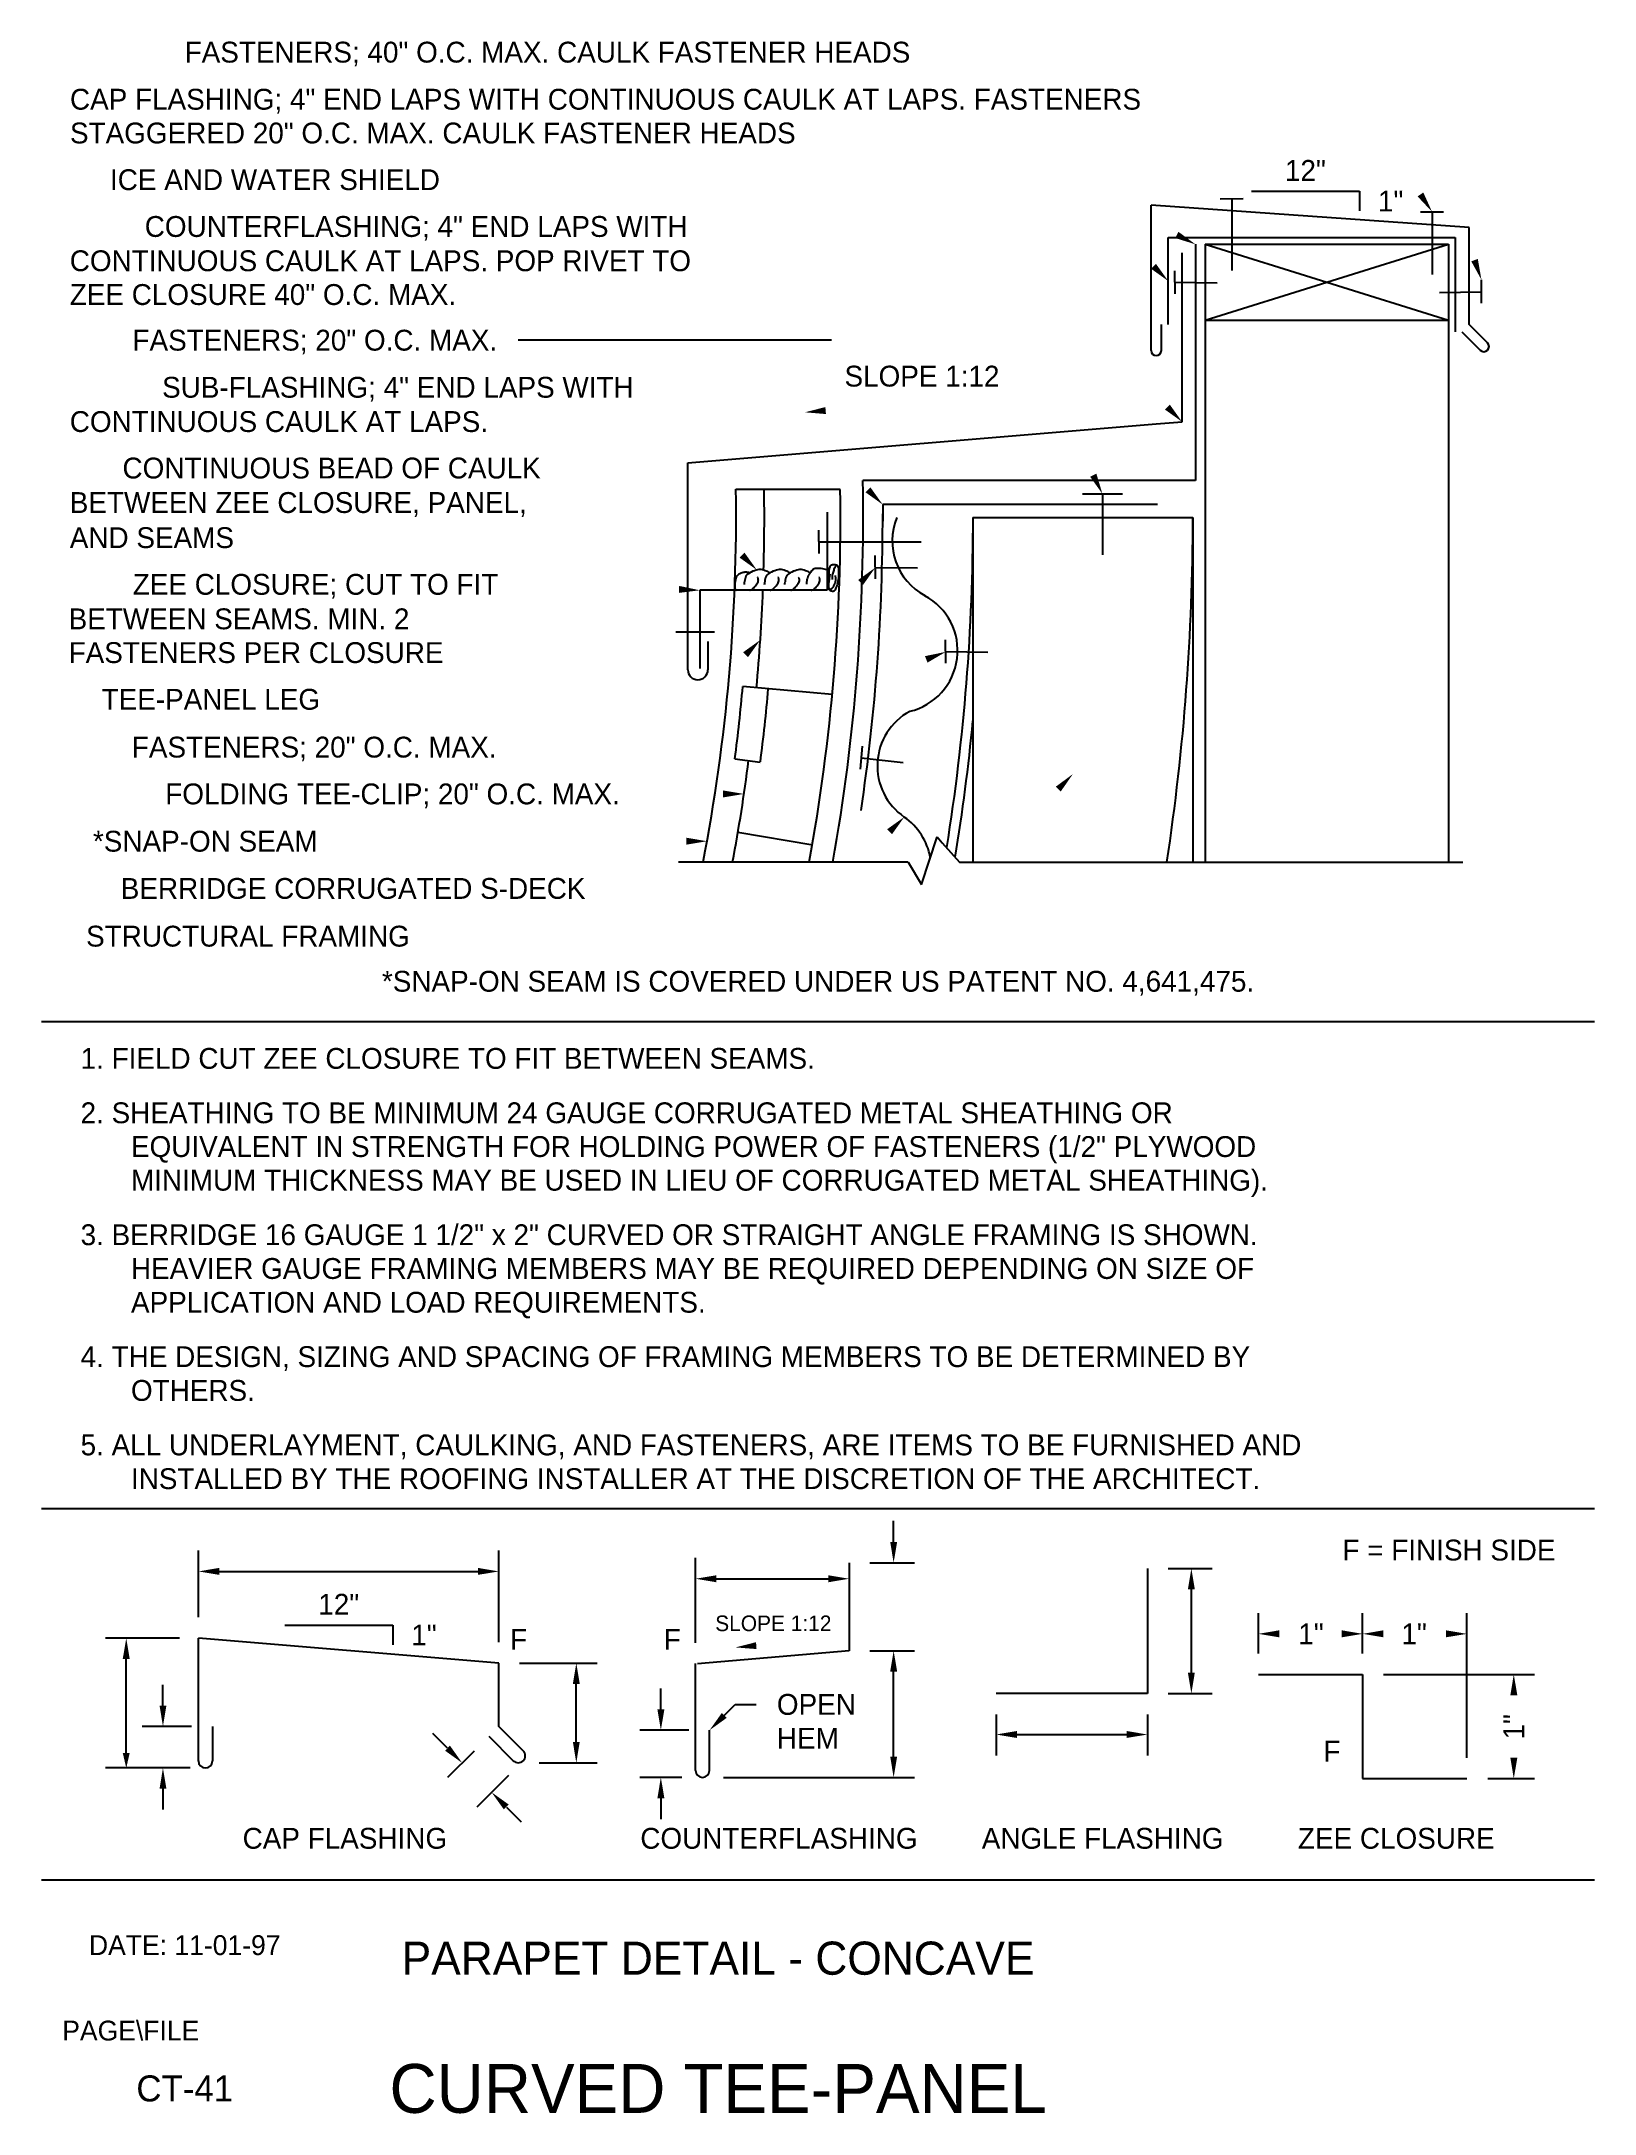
# Model space of a CAD drawing. Extents: x 0.1 to 15, y 0.5 to 20.4.
import ezdxf
from ezdxf.enums import TextEntityAlignment as Align

# ---------------------------------------------------------------- set-up
doc = ezdxf.new("R2010")
doc.units = 0
doc.header["$LTSCALE"] = 0.4
doc.linetypes.add('HIDDENX2', pattern=[0])
for name, color, linetype in [('BORDER', 7, 'CONTINUOUS'), ('CMP-FLSH', 7, 'CONTINUOUS'), ('DIM-TXT', 7, 'CONTINUOUS'), ('STRCTR', 7, 'CONTINUOUS')]:
    doc.layers.add(name, color=color, linetype=linetype)

msp = doc.modelspace()

# ---------------------------------------------------------------- linework, layer by layer
at = {"layer": 'BORDER', "color": 0, "linetype": 'CONTINUOUS'}
for p, q in [((0.063, 10.987), (14.961, 10.987)), ((0.063, 6.314), (14.961, 6.314)), ((14.961, 2.75), (0.062, 2.75))]:
    msp.add_line(p, q, dxfattribs=at)
at = {"layer": 'CMP-FLSH', "color": 0, "linetype": 'CONTINUOUS'}
for p, q in [((13.757, 18.606), (10.706, 18.823)), ((10.706, 17.427), (10.706, 18.823)), ((11.368, 18.882), (11.591, 18.884)), ((11.48, 18.883), (11.48, 18.196)), ((13.29, 18.757), (13.513, 18.759)), ((13.402, 18.758), (13.402, 18.155)), ((10.871, 17.677), (10.871, 18.512)), ((10.871, 18.512), (13.625, 18.512)), ((13.625, 18.512), (13.625, 17.607)), ((13.757, 17.677), (13.757, 18.606)), ((11.004, 16.743), (11.004, 18.363)), ((11.132, 18.446), (11.132, 16.179)), ((10.938, 17.97), (10.936, 18.193)), ((13.875, 17.882), (13.876, 18.105)), ((11.341, 18.072), (10.937, 18.078)), ((13.472, 17.983), (13.876, 17.989)), ((10.805, 17.677), (10.805, 17.427)), ((13.687, 17.607), (13.864, 17.43)), ((13.934, 17.5), (13.757, 17.677)), ((6.263, 16.348), (10.755, 16.723)), ((10.755, 16.723), (11.004, 16.743)), ((6.263, 14.364), (6.263, 16.348)), ((11.132, 16.179), (7.943, 16.179)), ((6.724, 16.095), (7.724, 16.095)), ((10.768, 15.948), (8.133, 15.948)), ((8.133, 15.948), (8.133, 15.788)), ((10.05, 16.051), (10.431, 16.051)), ((10.24, 16.051), (10.24, 15.467)), ((7.6, 15.876), (7.6, 15.126)), ((7.522, 15.479), (7.52, 15.702)), ((7.521, 15.59), (8.5, 15.59)), ((8.062, 15.236), (8.06, 15.459)), ((8.465, 15.337), (8.061, 15.343)), ((7.6, 15.126), (6.378, 15.126)), ((6.378, 15.126), (6.378, 14.376)), ((6.147, 14.728), (6.52, 14.728)), ((6.456, 14.634), (6.456, 14.364)), ((8.737, 14.428), (8.736, 14.65)), ((9.141, 14.529), (8.737, 14.535)), ((7.918, 13.409), (7.938, 13.631)), ((8.329, 13.471), (7.927, 13.516)), ((7.81, 5.795), (7.81, 4.95)), ((10.672, 5.74), (10.672, 4.539)), ((4.449, 4.832), (1.568, 5.072)), ((1.568, 3.89), (1.568, 5.072)), ((4.449, 4.224), (4.449, 4.832)), ((6.337, 3.802), (6.337, 4.827)), ((7.81, 4.95), (6.357, 4.825)), ((11.736, 4.723), (12.736, 4.723)), ((12.736, 4.723), (12.736, 3.723)), ((10.672, 4.539), (9.22, 4.539)), ((1.703, 4.224), (1.703, 3.892)), ((4.683, 3.989), (4.449, 4.224)), ((6.471, 3.802), (6.471, 4.187)), ((4.354, 4.129), (4.588, 3.894)), ((12.736, 3.723), (13.736, 3.723))]:
    msp.add_line(p, q, dxfattribs=at)
at = {"layer": 'CMP-FLSH', "color": 0, "linetype": 'HIDDENX2'}
for p, q in [((7.648, 14.126), (6.79, 14.202)), ((6.715, 13.51), (6.958, 13.478)), ((6.743, 12.804), (7.462, 12.683))]:
    msp.add_line(p, q, dxfattribs=at)
at = {"layer": 'CMP-FLSH', "color": 0, "linetype": 'CONTINUOUS'}
for points in [[(7.047, 15.294, 0), (7.039, 15.299, 0), (7.029, 15.305, 0), (7.017, 15.31, 0), (7.005, 15.314, 0), (6.991, 15.318, 0), (6.978, 15.321, 0), (6.966, 15.324, 0), (6.954, 15.325, 0), (6.945, 15.325, 0), (6.932, 15.323, 0), (6.918, 15.319, 0), (6.903, 15.314, 0), (6.887, 15.308, 0), (6.872, 15.301, 0), (6.857, 15.293, 0), (6.844, 15.285, 0), (6.832, 15.276, 0), (6.824, 15.267, 0), (6.819, 15.26, 0), (6.815, 15.249, 0), (6.812, 15.237, 0), (6.809, 15.224, 0), (6.806, 15.211, 0), (6.804, 15.199, 0), (6.803, 15.19, 0), (6.802, 15.183, 0), (6.802, 15.181, 0)], [(7.241, 15.294, 0), (7.233, 15.299, 0), (7.223, 15.305, 0), (7.211, 15.31, 0), (7.199, 15.314, 0), (7.186, 15.318, 0), (7.173, 15.321, 0), (7.16, 15.324, 0), (7.149, 15.325, 0), (7.139, 15.325, 0), (7.127, 15.323, 0), (7.112, 15.319, 0), (7.097, 15.314, 0), (7.082, 15.308, 0), (7.066, 15.301, 0), (7.051, 15.293, 0), (7.038, 15.285, 0), (7.027, 15.276, 0), (7.018, 15.267, 0), (7.013, 15.26, 0), (7.009, 15.249, 0), (7.006, 15.237, 0), (7.003, 15.224, 0), (7, 15.211, 0), (6.998, 15.199, 0), (6.997, 15.19, 0), (6.996, 15.183, 0), (6.996, 15.181, 0)], [(7.435, 15.294, 0), (7.427, 15.299, 0), (7.417, 15.305, 0), (7.405, 15.31, 0), (7.393, 15.314, 0), (7.38, 15.318, 0), (7.367, 15.321, 0), (7.354, 15.324, 0), (7.343, 15.325, 0), (7.333, 15.325, 0), (7.321, 15.323, 0), (7.307, 15.319, 0), (7.291, 15.314, 0), (7.276, 15.308, 0), (7.26, 15.301, 0), (7.245, 15.293, 0), (7.232, 15.285, 0), (7.221, 15.276, 0), (7.212, 15.267, 0), (7.208, 15.26, 0), (7.204, 15.249, 0), (7.2, 15.237, 0), (7.197, 15.224, 0), (7.195, 15.211, 0), (7.193, 15.199, 0), (7.191, 15.19, 0), (7.19, 15.183, 0), (7.19, 15.181, 0)], [(7.595, 15.321, 0), (7.585, 15.326, 0), (7.572, 15.33, 0), (7.558, 15.333, 0), (7.543, 15.335, 0), (7.527, 15.336, 0), (7.512, 15.336, 0), (7.498, 15.335, 0), (7.485, 15.334, 0), (7.474, 15.331, 0), (7.469, 15.328, 0), (7.463, 15.324, 0), (7.458, 15.319, 0), (7.452, 15.314, 0), (7.447, 15.308, 0), (7.442, 15.301, 0), (7.437, 15.295, 0), (7.433, 15.289, 0), (7.43, 15.284, 0), (7.425, 15.276, 0), (7.42, 15.266, 0), (7.415, 15.254, 0), (7.411, 15.242, 0), (7.406, 15.229, 0), (7.403, 15.216, 0), (7.401, 15.204, 0), (7.401, 15.194, 0), (7.402, 15.184, 0)], [(7.626, 15.282, 0), (7.625, 15.278, 0), (7.624, 15.274, 0), (7.623, 15.269, 0), (7.622, 15.264, 0), (7.621, 15.259, 0), (7.621, 15.254, 0), (7.62, 15.249, 0), (7.619, 15.245, 0), (7.619, 15.241, 0), (7.618, 15.231, 0), (7.616, 15.219, 0), (7.615, 15.206, 0), (7.613, 15.192, 0), (7.612, 15.178, 0), (7.611, 15.165, 0), (7.612, 15.152, 0), (7.615, 15.142, 0), (7.619, 15.133, 0), (7.622, 15.13, 0), (7.626, 15.127, 0), (7.631, 15.124, 0), (7.637, 15.122, 0), (7.643, 15.12, 0), (7.649, 15.119, 0), (7.655, 15.118, 0), (7.66, 15.118, 0), (7.664, 15.12, 0), (7.671, 15.124, 0), (7.677, 15.131, 0), (7.682, 15.14, 0), (7.687, 15.151, 0), (7.692, 15.162, 0), (7.696, 15.173, 0), (7.699, 15.184, 0), (7.702, 15.194, 0), (7.704, 15.202, 0), (7.706, 15.215, 0), (7.708, 15.23, 0), (7.71, 15.247, 0), (7.711, 15.265, 0), (7.712, 15.283, 0), (7.712, 15.3, 0), (7.711, 15.317, 0), (7.71, 15.332, 0), (7.707, 15.345, 0), (7.707, 15.347, 0), (7.706, 15.349, 0), (7.705, 15.352, 0), (7.704, 15.354, 0), (7.702, 15.357, 0), (7.701, 15.359, 0), (7.699, 15.361, 0), (7.698, 15.363, 0), (7.696, 15.364, 0), (7.691, 15.367, 0), (7.684, 15.368, 0), (7.677, 15.37, 0), (7.668, 15.37, 0), (7.66, 15.37, 0), (7.652, 15.37, 0), (7.645, 15.368, 0), (7.639, 15.366, 0), (7.634, 15.363, 0), (7.626, 15.351, 0), (7.62, 15.335, 0), (7.617, 15.314, 0), (7.614, 15.292, 0), (7.613, 15.269, 0), (7.613, 15.249, 0), (7.614, 15.232, 0), (7.614, 15.221, 0), (7.614, 15.217, 0)], [(7.688, 15.365, 0), (7.686, 15.364, 0), (7.684, 15.362, 0), (7.682, 15.359, 0), (7.68, 15.356, 0), (7.678, 15.354, 0), (7.676, 15.351, 0), (7.674, 15.348, 0), (7.673, 15.346, 0), (7.672, 15.344, 0), (7.669, 15.337, 0), (7.665, 15.329, 0), (7.662, 15.32, 0), (7.659, 15.31, 0), (7.656, 15.3, 0), (7.653, 15.291, 0), (7.65, 15.281, 0), (7.649, 15.273, 0), (7.647, 15.265, 0), (7.647, 15.262, 0), (7.647, 15.259, 0), (7.647, 15.254, 0), (7.647, 15.25, 0), (7.648, 15.246, 0), (7.648, 15.242, 0), (7.648, 15.238, 0), (7.648, 15.234, 0), (7.649, 15.231, 0)], [(6.859, 15.29, 0), (6.855, 15.292, 0), (6.85, 15.294, 0), (6.844, 15.296, 0), (6.838, 15.297, 0), (6.832, 15.298, 0), (6.826, 15.299, 0), (6.821, 15.3, 0), (6.815, 15.3, 0), (6.811, 15.3, 0), (6.803, 15.298, 0), (6.794, 15.296, 0), (6.784, 15.293, 0), (6.773, 15.289, 0), (6.763, 15.285, 0), (6.753, 15.28, 0), (6.745, 15.275, 0), (6.738, 15.269, 0), (6.732, 15.263, 0), (6.727, 15.253, 0), (6.722, 15.241, 0), (6.719, 15.226, 0), (6.716, 15.211, 0), (6.714, 15.195, 0), (6.714, 15.179, 0), (6.714, 15.163, 0), (6.715, 15.15, 0), (6.718, 15.138, 0), (6.718, 15.137, 0), (6.719, 15.135, 0), (6.72, 15.133, 0), (6.722, 15.131, 0), (6.723, 15.129, 0), (6.725, 15.127, 0), (6.726, 15.126, 0), (6.726, 15.125, 0), (6.727, 15.125, 0)], [(6.857, 15.127, 0), (6.859, 15.127, 0), (6.862, 15.128, 0), (6.865, 15.129, 0), (6.868, 15.13, 0), (6.871, 15.131, 0), (6.874, 15.132, 0), (6.876, 15.134, 0), (6.879, 15.135, 0), (6.881, 15.136, 0), (6.888, 15.142, 0), (6.895, 15.15, 0), (6.903, 15.159, 0), (6.912, 15.168, 0), (6.919, 15.178, 0), (6.926, 15.189, 0), (6.932, 15.199, 0), (6.937, 15.208, 0), (6.939, 15.217, 0), (6.939, 15.22, 0), (6.94, 15.224, 0), (6.939, 15.229, 0), (6.939, 15.234, 0), (6.938, 15.238, 0), (6.936, 15.243, 0), (6.935, 15.246, 0), (6.933, 15.249, 0), (6.93, 15.25, 0)], [(7.054, 15.127, 0), (7.056, 15.127, 0), (7.059, 15.128, 0), (7.062, 15.129, 0), (7.065, 15.13, 0), (7.068, 15.131, 0), (7.07, 15.132, 0), (7.073, 15.134, 0), (7.075, 15.135, 0), (7.077, 15.136, 0), (7.084, 15.142, 0), (7.092, 15.15, 0), (7.1, 15.159, 0), (7.109, 15.168, 0), (7.116, 15.178, 0), (7.123, 15.189, 0), (7.129, 15.199, 0), (7.134, 15.208, 0), (7.136, 15.217, 0), (7.136, 15.22, 0), (7.136, 15.224, 0), (7.136, 15.229, 0), (7.136, 15.234, 0), (7.135, 15.238, 0), (7.133, 15.243, 0), (7.132, 15.246, 0), (7.129, 15.249, 0), (7.127, 15.25, 0)], [(7.251, 15.127, 0), (7.253, 15.127, 0), (7.256, 15.128, 0), (7.258, 15.129, 0), (7.261, 15.13, 0), (7.264, 15.131, 0), (7.267, 15.132, 0), (7.27, 15.134, 0), (7.272, 15.135, 0), (7.274, 15.136, 0), (7.281, 15.142, 0), (7.289, 15.15, 0), (7.297, 15.159, 0), (7.305, 15.168, 0), (7.313, 15.178, 0), (7.32, 15.189, 0), (7.326, 15.199, 0), (7.33, 15.208, 0), (7.333, 15.217, 0), (7.333, 15.22, 0), (7.333, 15.224, 0), (7.333, 15.229, 0), (7.333, 15.234, 0), (7.332, 15.238, 0), (7.33, 15.243, 0), (7.329, 15.246, 0), (7.326, 15.249, 0), (7.324, 15.25, 0)], [(7.447, 15.127, 0), (7.45, 15.127, 0), (7.452, 15.128, 0), (7.455, 15.129, 0), (7.458, 15.13, 0), (7.461, 15.131, 0), (7.464, 15.132, 0), (7.467, 15.134, 0), (7.469, 15.135, 0), (7.471, 15.136, 0), (7.478, 15.142, 0), (7.486, 15.15, 0), (7.494, 15.159, 0), (7.502, 15.168, 0), (7.51, 15.178, 0), (7.517, 15.189, 0), (7.523, 15.199, 0), (7.527, 15.208, 0), (7.53, 15.217, 0), (7.53, 15.22, 0), (7.53, 15.224, 0), (7.53, 15.229, 0), (7.529, 15.234, 0), (7.528, 15.238, 0), (7.527, 15.243, 0), (7.525, 15.246, 0), (7.523, 15.249, 0), (7.521, 15.25, 0)], [(7.623, 15.127, 0), (7.624, 15.127, 0), (7.625, 15.128, 0), (7.626, 15.129, 0), (7.627, 15.13, 0), (7.628, 15.131, 0), (7.629, 15.132, 0), (7.63, 15.133, 0), (7.631, 15.134, 0), (7.631, 15.134, 0), (7.634, 15.136, 0), (7.636, 15.139, 0), (7.639, 15.141, 0), (7.643, 15.144, 0), (7.646, 15.146, 0), (7.649, 15.149, 0), (7.652, 15.151, 0), (7.654, 15.154, 0), (7.656, 15.156, 0), (7.659, 15.16, 0), (7.662, 15.165, 0), (7.665, 15.17, 0), (7.668, 15.176, 0), (7.671, 15.181, 0), (7.673, 15.187, 0), (7.676, 15.193, 0), (7.678, 15.198, 0), (7.679, 15.202, 0), (7.68, 15.206, 0), (7.681, 15.211, 0), (7.682, 15.216, 0), (7.682, 15.222, 0), (7.683, 15.228, 0), (7.683, 15.233, 0), (7.683, 15.238, 0), (7.683, 15.243, 0), (7.683, 15.247, 0), (7.683, 15.249, 0), (7.682, 15.252, 0), (7.681, 15.255, 0), (7.681, 15.257, 0), (7.68, 15.26, 0), (7.679, 15.263, 0), (7.678, 15.265, 0), (7.678, 15.266, 0), (7.678, 15.267, 0)]]:
    msp.add_polyline3d(points, dxfattribs=at)
for centre, radius, start, end in [((13.899, 17.465), 0.0495, 225, 45), ((10.756, 17.427), 0.0495, 180, 0), ((-11.026, 15.824), 18.971, 349.9622, 1.0732), ((-10.663, 15.823), 17.389, 349.0391, 0.8955), ((-10.663, 15.823), 18.39, 349.6421, 0.8466), ((-11.026, 15.824), 19.158, 351.5617, 0.1074), ((6.359, 14.364), 0.0964, 180, 0), ((4.636, 3.942), 0.0671, 225, 45), ((1.635, 3.892), 0.0671, 180, 0), ((6.404, 3.802), 0.0671, 180, 0)]:
    msp.add_arc(centre, radius, start, end, dxfattribs=at)
at = {"layer": 'CMP-FLSH', "color": 0, "linetype": 'HIDDENX2'}
for centre, radius, start, end in [((-10.663, 15.823), 17.66, 358.362, 0.8818), ((-10.663, 15.823), 17.66, 354.6951, 357.7355), ((-10.68, 15.748), 17.538, 352.667, 354.9437), ((-10.668, 15.747), 17.772, 352.6668, 354.9449), ((-10.699, 15.751), 17.69, 349.4652, 352.6645)]:
    msp.add_arc(centre, radius, start, end, dxfattribs=at)
at = {"layer": 'DIM-TXT', "color": 0, "linetype": 'CONTINUOUS'}
for p, q in [((11.67, 18.955), (12.705, 18.955)), ((12.705, 18.955), (12.705, 18.767)), ((7.64, 17.526), (4.634, 17.526)), ((8.237, 5.995), (8.237, 6.195)), ((1.568, 5.272), (1.568, 5.911)), ((4.449, 5.032), (4.449, 5.911)), ((6.337, 5.027), (6.337, 5.841)), ((8.01, 5.795), (8.437, 5.795)), ((1.768, 5.711), (4.249, 5.711)), ((6.537, 5.641), (7.61, 5.641)), ((10.872, 5.74), (11.293, 5.74)), ((11.093, 4.739), (11.093, 5.54)), ((2.396, 5.196), (3.432, 5.196)), ((3.432, 5.196), (3.432, 5.007)), ((11.736, 4.923), (11.736, 5.312)), ((12.736, 4.923), (12.736, 5.312)), ((13.736, 3.923), (13.736, 5.312)), ((1.388, 5.07), (0.676, 5.07)), ((0.876, 3.97), (0.876, 4.87)), ((4.649, 4.832), (5.393, 4.832)), ((8.01, 4.95), (8.437, 4.95)), ((1.228, 4.424), (1.228, 4.624)), ((5.193, 4.075), (5.193, 4.632)), ((6.004, 4.387), (6.004, 4.587)), ((8.237, 3.935), (8.237, 4.75)), ((12.936, 4.723), (14.386, 4.723)), ((6.612, 4.329), (6.717, 4.435)), ((6.717, 4.435), (6.917, 4.435)), ((10.872, 4.539), (11.293, 4.539)), ((1.503, 4.224), (1.028, 4.224)), ((6.271, 4.187), (5.804, 4.187)), ((9.22, 4.339), (9.22, 3.946)), ((10.672, 4.339), (10.672, 3.946)), ((3.957, 4.015), (3.816, 4.156)), ((4.212, 3.987), (3.957, 3.732)), ((9.42, 4.146), (10.472, 4.146)), ((1.489, 3.825), (0.676, 3.825)), ((4.836, 3.875), (5.393, 3.875)), ((1.228, 3.625), (1.228, 3.425)), ((4.542, 3.753), (4.239, 3.45)), ((6.204, 3.735), (5.804, 3.735)), ((6.604, 3.735), (8.437, 3.735)), ((13.936, 3.723), (14.386, 3.723)), ((4.522, 3.45), (4.663, 3.309)), ((6.004, 3.535), (6.004, 3.335))]:
    msp.add_line(p, q, dxfattribs=at)
at = {"layer": 'DIM-TXT', "color": 0, "linetype": 'CONTINUOUS', "extrusion": (0, 0, -1)}
for points in [[(-13.318, 18.943), (-13.402, 18.758), (-13.263, 18.906)], [(-10.969, 18.566), (-11.132, 18.446), (-10.939, 18.506)], [(-13.841, 18.305), (-13.876, 18.105), (-13.778, 18.283)], [(-10.753, 18.259), (-10.871, 18.094), (-10.706, 18.212)], [(-10.886, 16.908), (-11.004, 16.743), (-10.839, 16.861)], [(-7.588, 16.817), (-7.386, 16.834), (-7.582, 16.884)], [(-8.015, 16.113), (-8.133, 15.948), (-7.968, 16.066)], [(-10.182, 16.245), (-10.24, 16.051), (-10.122, 16.216)], [(-6.807, 15.486), (-6.925, 15.321), (-6.76, 15.439)], [(-7.897, 15.225), (-8.061, 15.343), (-7.944, 15.178)], [(-6.18, 15.168), (-6.378, 15.126), (-6.177, 15.101)], [(-6.793, 14.531), (-6.958, 14.649), (-6.84, 14.484)], [(-8.538, 14.494), (-8.737, 14.535), (-8.562, 14.432)], [(-9.792, 13.241), (-9.956, 13.362), (-9.84, 13.195)], [(-6.601, 13.205), (-6.801, 13.172), (-6.601, 13.138)], [(-8.175, 12.833), (-8.34, 12.951), (-8.222, 12.786)], [(-6.247, 12.752), (-6.447, 12.718), (-6.247, 12.685)], [(-6.922, 4.966), (-6.72, 4.982), (-6.917, 5.032)]]:
    msp.add_solid(points, dxfattribs=at)
at = {"layer": 'DIM-TXT', "color": 0, "linetype": 'CONTINUOUS'}
for points in [[(8.204, 5.995), (8.271, 5.995), (8.237, 5.795)], [(1.768, 5.745), (1.768, 5.678), (1.568, 5.711)], [(4.249, 5.745), (4.249, 5.678), (4.449, 5.711)], [(6.537, 5.674), (6.537, 5.607), (6.337, 5.641)], [(7.61, 5.674), (7.61, 5.607), (7.81, 5.641)], [(11.06, 5.54), (11.126, 5.54), (11.093, 5.74)], [(0.842, 4.87), (0.909, 4.87), (0.876, 5.07)], [(11.936, 5.146), (11.936, 5.079), (11.736, 5.112)], [(12.536, 5.146), (12.536, 5.079), (12.736, 5.112)], [(12.936, 5.146), (12.936, 5.079), (12.736, 5.112)], [(13.536, 5.146), (13.536, 5.079), (13.736, 5.112)], [(5.16, 4.632), (5.226, 4.632), (5.193, 4.832)], [(8.204, 4.75), (8.271, 4.75), (8.237, 4.95)], [(11.06, 4.739), (11.126, 4.739), (11.093, 4.539)], [(14.153, 4.523), (14.22, 4.523), (14.186, 4.723)], [(1.261, 4.424), (1.195, 4.424), (1.228, 4.224)], [(5.971, 4.387), (6.038, 4.387), (6.004, 4.187)], [(6.636, 4.306), (6.589, 4.353), (6.471, 4.187)], [(9.42, 4.18), (9.42, 4.113), (9.22, 4.146)], [(10.472, 4.18), (10.472, 4.113), (10.672, 4.146)], [(3.981, 4.039), (3.934, 3.991), (4.098, 3.874)], [(5.16, 4.075), (5.226, 4.075), (5.193, 3.875)], [(0.842, 3.97), (0.909, 3.97), (0.876, 3.825)], [(1.261, 3.625), (1.195, 3.625), (1.228, 3.825)], [(8.204, 3.935), (8.271, 3.935), (8.237, 3.735)], [(14.153, 3.923), (14.22, 3.923), (14.186, 3.723)], [(4.545, 3.474), (4.498, 3.427), (4.38, 3.592)], [(5.971, 3.535), (6.038, 3.535), (6.004, 3.735)]]:
    msp.add_solid(points, dxfattribs=at)
at = {"layer": 'STRCTR', "color": 0, "linetype": 'CONTINUOUS'}
for p, q in [((11.227, 17.718), (13.559, 18.446)), ((11.227, 18.446), (13.559, 17.718)), ((11.227, 18.446), (13.559, 18.446)), ((11.227, 18.446), (11.227, 12.517)), ((13.559, 18.446), (13.559, 12.517)), ((11.227, 17.718), (13.559, 17.718)), ((8.998, 15.824), (11.106, 15.824)), ((8.998, 15.824), (8.998, 12.517)), ((8.505, 12.304), (8.655, 12.76)), ((8.655, 12.76), (8.704, 12.704)), ((8.704, 12.704), (8.869, 12.517)), ((8.376, 12.517), (6.172, 12.517)), ((8.376, 12.517), (8.505, 12.304)), ((8.869, 12.517), (13.698, 12.517))]:
    msp.add_line(p, q, dxfattribs=at)
at = {"layer": 'STRCTR', "color": 0, "linetype": 'HIDDENX2'}
msp.add_line((11.106, 15.824), (11.106, 12.517), dxfattribs=at)
at = {"layer": 'STRCTR', "color": 0, "linetype": 'CONTINUOUS'}
for centre, radius, start, end in [((8.82, 15.6), 0.596, 157.9674, 241.6879), ((-11.023, 15.824), 20.022, 350.898, 0.0002), ((8.252, 14.547), 0.599, 283.5215, 61.6874), ((8.677, 13.441), 0.596, 118.5849, 235.437), ((7.999, 12.456), 0.599, 10.017, 55.4376)]:
    msp.add_arc(centre, radius, start, end, dxfattribs=at)
at = {"layer": 'STRCTR', "color": 0, "linetype": 'HIDDENX2'}
for centre, radius, start, end in [((-11.024, 15.824), 22.131, 351.407, 0), ((-11.022, 15.823), 20.115, 350.6758, 354.4365)]:
    msp.add_arc(centre, radius, start, end, dxfattribs=at)

# ---------------------------------------------------------------- texts
at = {"layer": 'BORDER', "color": 0, "linetype": 'CONTINUOUS'}
for s, height, p in [('DATE: 11-01-97', 0.1902, (1.437, 2.125)), ('CT-41', 0.25, (1.437, 0.75))]:
    msp.add_text(s, height=height, dxfattribs=at).set_placement(p, align=Align.MIDDLE)
msp.add_text('PAGE\\FILE', height=0.1902, dxfattribs=at).set_placement((0.262, 1.21))
at = {"layer": 'BORDER', "color": 0}
msp.add_text('CURVED TEE-PANEL', height=0.46875, dxfattribs=at).set_placement((6.553, 0.75), align=Align.MIDDLE)
at = {"layer": 'DIM-TXT', "color": 0, "linetype": 'CONTINUOUS'}
for s, p in [('FASTENERS; 40" O.C. MAX. CAULK FASTENER HEADS', (8.397, 20.29)), ('ICE AND WATER SHIELD', (3.885, 19.066)), ('COUNTERFLASHING; 4" END LAPS WITH', (6.26, 18.617)), ('FASTENERS; 20" O.C. MAX.', (4.434, 17.526)), ('SUB-FLASHING; 4" END LAPS WITH', (5.743, 17.074)), ('CONTINUOUS BEAD OF CAULK', (4.852, 16.299)), ('ZEE CLOSURE; CUT TO FIT', (4.445, 15.183)), ('TEE-PANEL LEG', (2.735, 14.08)), ('FASTENERS; 20" O.C. MAX.', (4.428, 13.621)), ('FOLDING TEE-CLIP; 20" O.C. MAX.', (5.61, 13.172)), ('*SNAP-ON SEAM', (2.711, 12.718)), ('BERRIDGE CORRUGATED S-DECK', (5.281, 12.265)), ('STRUCTURAL FRAMING', (3.596, 11.807))]:
    msp.add_text(s, height=0.2, dxfattribs=at).set_placement(p, align=Align.MIDDLE_RIGHT)
for s, p in [('CAP FLASHING; 4" END LAPS WITH CONTINUOUS CAULK AT LAPS. FASTENERS', (0.336, 19.738)), ('STAGGERED 20" O.C. MAX. CAULK FASTENER HEADS', (0.336, 19.414)), ('CONTINUOUS CAULK AT LAPS. POP RIVET TO', (0.334, 18.188)), ('ZEE CLOSURE 40" O.C. MAX.', (0.334, 17.864)), ('CONTINUOUS CAULK AT LAPS.', (0.334, 16.645)), ('BETWEEN ZEE CLOSURE, PANEL,', (0.334, 15.868)), ('AND SEAMS', (0.334, 15.531)), ('BETWEEN SEAMS. MIN. 2', (0.323, 14.752)), ('FASTENERS PER CLOSURE', (0.323, 14.428)), ('1. FIELD CUT ZEE CLOSURE TO FIT BETWEEN SEAMS.', (0.438, 10.534)), ('2. SHEATHING TO BE MINIMUM 24 GAUGE CORRUGATED METAL SHEATHING OR', (0.438, 10.012)), ('EQUIVALENT IN STRENGTH FOR HOLDING POWER OF FASTENERS (1/2" PLYWOOD', (0.921, 9.688)), ('MINIMUM THICKNESS MAY BE USED IN LIEU OF CORRUGATED METAL SHEATHING).', (0.921, 9.365)), ('3. BERRIDGE 16 GAUGE 1 1/2" x 2" CURVED OR STRAIGHT ANGLE FRAMING IS SHOWN.', (0.438, 8.842)), ('HEAVIER GAUGE FRAMING MEMBERS MAY BE REQUIRED DEPENDING ON SIZE OF', (0.921, 8.518)), ('APPLICATION AND LOAD REQUIREMENTS.', (0.921, 8.194)), ('4. THE DESIGN, SIZING AND SPACING OF FRAMING MEMBERS TO BE DETERMINED BY', (0.438, 7.672)), ('OTHERS.', (0.921, 7.348)), ('5. ALL UNDERLAYMENT, CAULKING, AND FASTENERS, ARE ITEMS TO BE FURNISHED AND', (0.438, 6.825)), ('INSTALLED BY THE ROOFING INSTALLER AT THE DISCRETION OF THE ARCHITECT.', (0.921, 6.501)), ('F', (4.559, 4.959)), ('F', (6.031, 4.959)), ('HEM', (7.117, 4.01)), ('F', (12.36, 3.886))]:
    msp.add_text(s, height=0.2, dxfattribs=at).set_placement(p)
for s, height, p in [('12"', 0.2, (12.187, 19.055)), ('SLOPE 1:12', 0.2, (8.509, 17.081)), ('*SNAP-ON SEAM IS COVERED UNDER US PATENT NO. 4,641,475.', 0.2, (7.512, 11.274)), ('12"', 0.2, (2.914, 5.296)), ('SLOPE 1:12', 0.15, (7.083, 5.138)), ('CAP FLASHING', 0.2, (2.973, 3.05)), ('COUNTERFLASHING', 0.2, (7.137, 3.05)), ('ANGLE FLASHING', 0.2, (10.242, 3.05)), ('ZEE CLOSURE', 0.2, (13.059, 3.05))]:
    msp.add_text(s, height=height, dxfattribs=at).set_placement(p, align=Align.CENTER)
for s, height, p in [('1"', 0.2, (13.005, 18.861)), ('1"', 0.2, (3.732, 5.101)), ('PARAPET DETAIL - CONCAVE', 0.31789, (6.553, 2))]:
    msp.add_text(s, height=height, dxfattribs=at).set_placement(p, align=Align.MIDDLE)
msp.add_text('F = FINISH SIDE', height=0.2, dxfattribs=at).set_placement((14.586, 5.816), align=Align.RIGHT)
for p in [(12.241, 5.112), (13.23, 5.112)]:
    msp.add_text('1"', height=0.2, dxfattribs=at).set_placement(p, align=Align.MIDDLE_CENTER)
msp.add_text('OPEN', height=0.2, dxfattribs=at).set_placement((7.117, 4.435), align=Align.MIDDLE_LEFT)
msp.add_text('1"', height=0.2, rotation=90, dxfattribs=at).set_placement((14.186, 4.22), align=Align.MIDDLE_CENTER)

doc.saveas('drawing.dxf')
